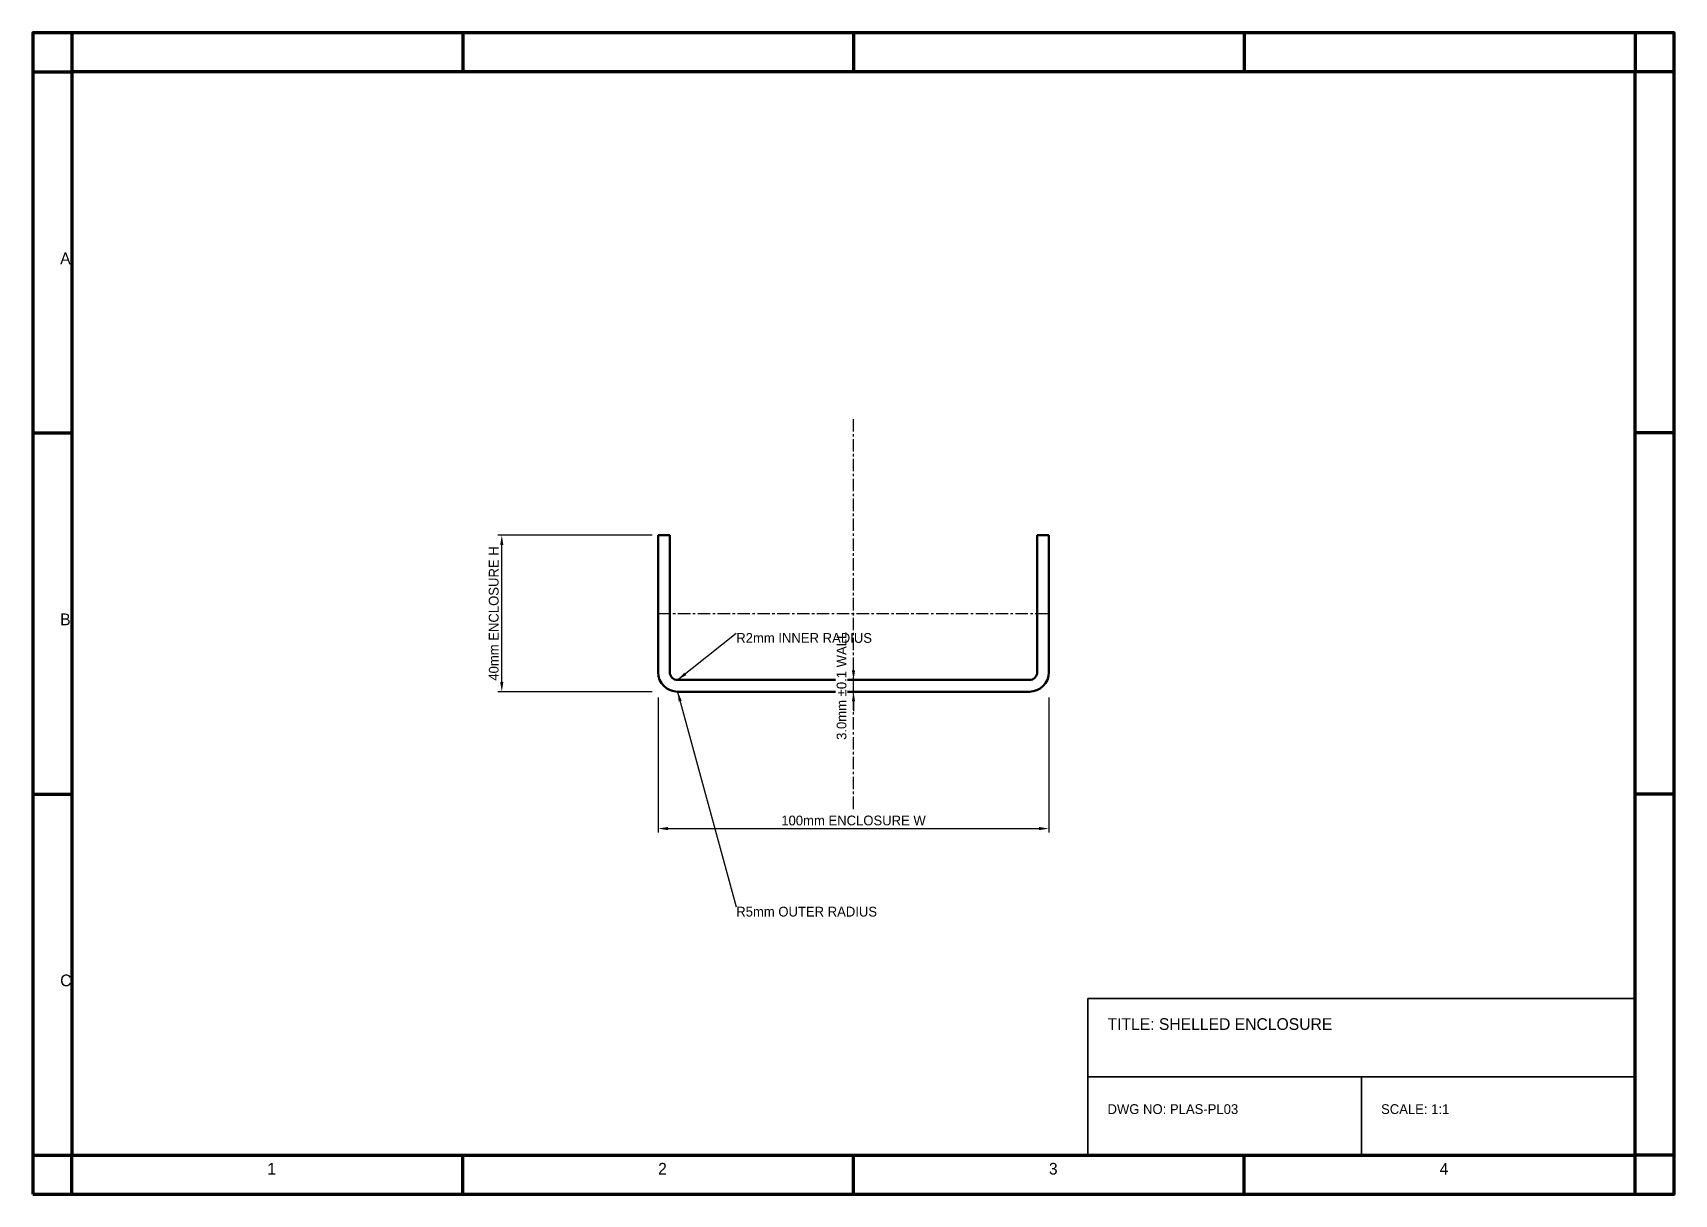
# Model space of a CAD drawing. Header units: metres. Extents: x 0 to 420, y 0 to 297.
import ezdxf

# ---------------------------------------------------------------- set-up
doc = ezdxf.new("R2010")
doc.units = ezdxf.units.M
doc.linetypes.add('CENTER', pattern=[5.08, 3.175, -0.635, 0.635, -0.635])
for name, color, linetype, lineweight in [('BORDER', 7, 'Continuous', 70), ('CENTERLINES', 7, 'CENTER', 25), ('DIMENSIONS', 7, 'Continuous', 25), ('GEOMETRY', 7, 'Continuous', 50), ('TITLE_BLOCK', 7, 'Continuous', 35)]:
    doc.layers.add(name, color=color, linetype=linetype, lineweight=lineweight)
doc.dimstyles.new('BLUEPRINT_STYLE', dxfattribs={"dimtxt": 2.5, "dimasz": 2.5, "dimexe": 1, "dimexo": 1.5, "dimgap": 0.8, "dimtad": 1, "dimcen": 2.5, "dimazin": 3, "dimtfac": 1, "dimtmove": 0, "dimatfit": 3, "dimtfill": 1})

msp = doc.modelspace()

# ---------------------------------------------------------------- linework, layer by layer
at = {"layer": 'BORDER'}
for p, q in [((10, 297), (10, 287)), ((110, 297), (110, 287)), ((210, 297), (210, 287)), ((310, 297), (310, 287)), ((410, 297), (410, 287)), ((0, 287), (10, 287)), ((420, 287), (410, 287)), ((0, 194.667), (10, 194.667)), ((420, 194.667), (410, 194.667)), ((0, 102.333), (10, 102.333)), ((420, 102.333), (410, 102.333)), ((0, 10), (10, 10)), ((10, 0), (10, 10)), ((110, 0), (110, 10)), ((210, 0), (210, 10)), ((310, 0), (310, 10)), ((410, 0), (410, 10)), ((420, 10), (410, 10))]:
    msp.add_line(p, q, dxfattribs=at)
for points in [[(0, 0), (420, 0), (420, 297), (0, 297)], [(10, 10), (410, 10), (410, 287), (10, 287)]]:
    msp.add_lwpolyline(points, close=True, dxfattribs=at)
at = {"layer": 'CENTERLINES'}
for p, q in [((210, 98.5), (210, 198.5)), ((160, 148.5), (260, 148.5))]:
    msp.add_line(p, q, dxfattribs=at)
at = {"layer": 'GEOMETRY'}
for p, q in [((160, 168.5), (160, 133.5)), ((163, 168.5), (160, 168.5)), ((163, 133.5), (163, 168.5)), ((260, 168.5), (257, 168.5)), ((257, 168.5), (257, 133.5)), ((260, 133.5), (260, 168.5)), ((255, 131.5), (165, 131.5)), ((165, 128.5), (255, 128.5))]:
    msp.add_line(p, q, dxfattribs=at)
for centre, radius, start, end in [((165, 133.5), 5, 180, 270), ((165, 133.5), 2, 180, 270), ((255, 133.5), 5, 270, 360), ((255, 133.5), 2, 270, 360)]:
    msp.add_arc(centre, radius, start, end, dxfattribs=at)
at = {"layer": 'TITLE_BLOCK'}
for p, q in [((270, 30), (410, 30)), ((340, 10), (340, 30))]:
    msp.add_line(p, q, dxfattribs=at)
msp.add_lwpolyline([(270, 10), (410, 10), (410, 50), (270, 50)], close=True, dxfattribs=at)

# ---------------------------------------------------------------- texts
at = {"layer": 'BORDER', "char_height": 3, "attachment_point": 1}
for s, insert in [('A', (7, 240.833)), ('B', (7, 148.5)), ('C', (7, 56.167)), ('1', (60, 8)), ('2', (160, 8)), ('3', (260, 8)), ('4', (360, 8))]:
    msp.add_mtext(s, dxfattribs=dict(at, insert=insert))
at = {"layer": 'DIMENSIONS', "attachment_point": 1}
for s, insert, char_height in [('R5mm OUTER RADIUS', (180, 73.5), 2.5), ('TITLE: SHELLED ENCLOSURE', (275, 45), 3), ('DWG NO: PLAS-PL03', (275, 23), 2.5), ('SCALE: 1:1', (345, 23), 2.5)]:
    msp.add_mtext(s, dxfattribs=dict(at, insert=insert, char_height=char_height))

# ---------------------------------------------------------------- next in the draw order: dimensions: what is measured, and where the dimension line sits
at = {"layer": 'DIMENSIONS'}
msp.add_linear_dim(base=(160, 93.5), p1=(160, 128.5), p2=(260, 128.5), text='100mm ENCLOSURE W', dimstyle='BLUEPRINT_STYLE', dxfattribs=at).render()

# ---------------------------------------------------------------- next in the draw order: dimensions: what is measured, and where the dimension line sits
for base, p1, p2, text in [((120, 128.5), (160, 128.5), (160, 168.5), '40mm ENCLOSURE H'), ((210, 128.5), (165, 128.5), (165, 131.5), '3.0mm %%P0.1 WALL')]:
    msp.add_linear_dim(base=base, p1=p1, p2=p2, angle=90, text=text, dimstyle='BLUEPRINT_STYLE', dxfattribs=at).render()

# ---------------------------------------------------------------- next in the draw order: texts
at = {"layer": 'DIMENSIONS', "insert": (180, 143.5), "char_height": 2.5, "attachment_point": 1}
msp.add_mtext('R2mm INNER RADIUS', dxfattribs=at)

# ---------------------------------------------------------------- next in the draw order: leaders
at = {"layer": 'DIMENSIONS'}
for points in [[(165, 131.5), (180, 143.5)], [(165, 128.5), (180, 73.5)]]:
    msp.add_leader(points, dimstyle='BLUEPRINT_STYLE', dxfattribs=at)

doc.saveas('drawing.dxf')
